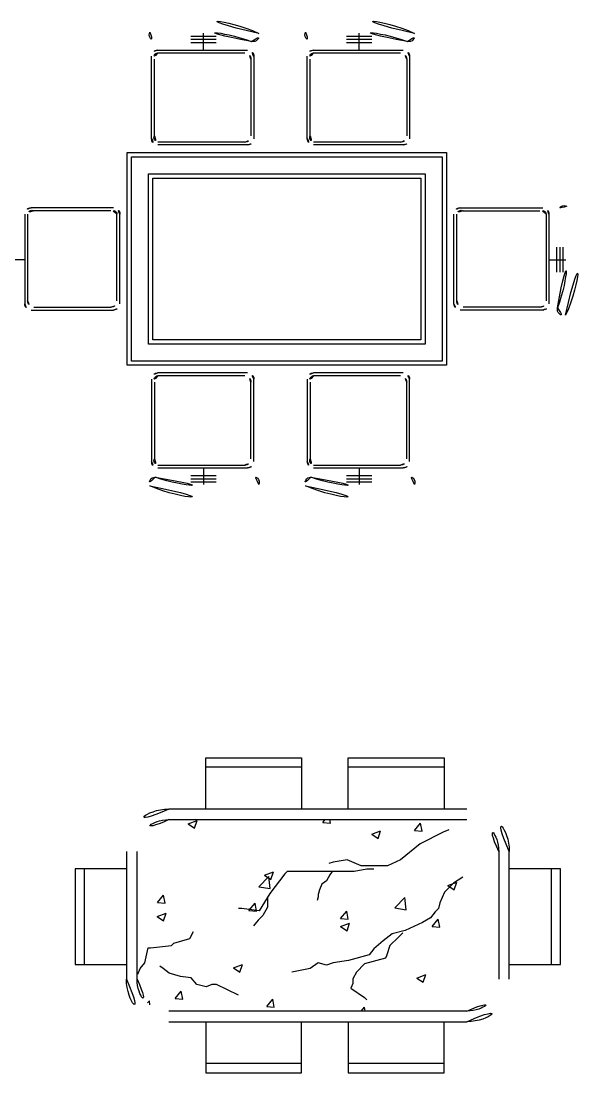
# Model space of a CAD drawing. Header units: millimetres. Extents: x -36495272392165 to 352544598049420, y -228287860276617 to 83349.
# Drawn here: x 961484830718.8 to 961484830821.9, y -675590104405.2 to -675590104210.4 of the extents above; entities that cross this region are included whole.
import ezdxf

# ---------------------------------------------------------------- set-up
doc = ezdxf.new("R2010")
doc.units = ezdxf.units.MM
doc.header["$MEASUREMENT"] = 0

# ---------------------------------------------------------------- blocks, each defined once
blk = doc.blocks.new('dining_sets')
at = {"color": 18, "true_color": 0x000000}
for p, q in [((7875.9, 5916.1), (7875.9, 5994.9)), ((8607.9, 5916.1), (8607.9, 5994.9)), ((7816, 5981.1), (7934.8, 5981.1)), ((7816.8, 5967.6), (7934.8, 5967.6)), ((7816.8, 5951.6), (7934.8, 5951.6)), ((8548, 5981.1), (8666.8, 5981.1)), ((8548.8, 5967.6), (8666.8, 5967.6)), ((8548.8, 5951.6), (8666.8, 5951.6)), ((7631.9, 5499.1), (7631.9, 5886.6)), ((7661.4, 5916.1), (8082.8, 5916.1)), ((7661.5, 5902.8), (8069.5, 5902.8)), ((8112.3, 5886.6), (8112.3, 5499.1)), ((8363.9, 5499.1), (8363.9, 5886.6)), ((8393.4, 5916.1), (8814.8, 5916.1)), ((8393.6, 5902.8), (8801.5, 5902.8)), ((8844.3, 5886.6), (8844.3, 5499.1)), ((7645.2, 5512.4), (7645.2, 5873.4)), ((8099, 5873.4), (8099, 5512.4)), ((8377.2, 5512.4), (8377.2, 5873.4)), ((8831, 5873.4), (8831, 5512.4)), ((8082.8, 5469.7), (7661.4, 5469.7)), ((8069.5, 5482.9), (7661.5, 5482.9)), ((8814.8, 5469.7), (8393.4, 5469.7)), ((8801.5, 5482.9), (8393.6, 5482.9)), ((7517.9, 4433.8), (7517.9, 5433.8)), ((7517.9, 5433.8), (9017.9, 5433.8)), ((7537.9, 4453.8), (7537.9, 5413.8)), ((7537.9, 5413.8), (8997.9, 5413.8)), ((8997.9, 5413.8), (8997.9, 4453.8)), ((9017.9, 5433.8), (9017.9, 4433.8)), ((7617.9, 4533.8), (7617.9, 5333.8)), ((7617.9, 5333.8), (8917.9, 5333.8)), ((7637.9, 4553.8), (7637.9, 5313.8)), ((7637.9, 5313.8), (8897.9, 5313.8)), ((8897.9, 5313.8), (8897.9, 4553.8)), ((8917.9, 5333.8), (8917.9, 4533.8)), ((7036, 5144.5), (7036, 4723.1)), ((7049.3, 5144.3), (7049.3, 4736.3)), ((7453, 5174), (7065.5, 5174)), ((7439.7, 5160.7), (7078.8, 5160.7)), ((7469.2, 4736.3), (7469.2, 5144.3)), ((7482.5, 4723.1), (7482.5, 5144.5)), ((9053.4, 4723.1), (9053.4, 5144.5)), ((9066.6, 4736.3), (9066.6, 5144.3)), ((9082.8, 5174), (9470.3, 5174)), ((9096.1, 5160.7), (9457.1, 5160.7)), ((9486.5, 5144.3), (9486.5, 4736.3)), ((9499.8, 5144.5), (9499.8, 4723.1)), ((9535.3, 4989.1), (9535.3, 4871.1)), ((9551.3, 4989.1), (9551.3, 4871.1)), ((9564.8, 4989.9), (9564.8, 4871.1)), ((7036, 4930), (6957.2, 4930)), ((9499.8, 4930), (9578.6, 4930)), ((7078.8, 4706.9), (7439.7, 4706.9)), ((9457.1, 4706.9), (9096.1, 4706.9)), ((7065.5, 4693.6), (7453, 4693.6)), ((9470.3, 4693.6), (9082.8, 4693.6)), ((8897.9, 4553.8), (7637.9, 4553.8)), ((8917.9, 4533.8), (7617.9, 4533.8)), ((8997.9, 4453.8), (7537.9, 4453.8)), ((9017.9, 4433.8), (7517.9, 4433.8)), ((7631.9, 4368.4), (7631.9, 3980.9)), ((7645.2, 4355.1), (7645.2, 3994.2)), ((8082.8, 4397.9), (7661.4, 4397.9)), ((8069.5, 4384.6), (7661.5, 4384.6)), ((8099, 3994.2), (8099, 4355.1)), ((8112.3, 3980.9), (8112.3, 4368.4)), ((8363.9, 4368.4), (8363.9, 3980.9)), ((8377.2, 4355.1), (8377.2, 3994.2)), ((8814.8, 4397.9), (8393.4, 4397.9)), ((8801.5, 4384.6), (8393.6, 4384.6)), ((8831, 3994.2), (8831, 4355.1)), ((8844.3, 3980.9), (8844.3, 4368.4)), ((7661.5, 3964.7), (8069.5, 3964.7)), ((8393.6, 3964.7), (8801.5, 3964.7)), ((7661.4, 3951.4), (8082.8, 3951.4)), ((7816.8, 3916), (7934.8, 3916)), ((7875.9, 3951.4), (7875.9, 3872.6)), ((8393.4, 3951.4), (8814.8, 3951.4)), ((8548.8, 3916), (8666.8, 3916)), ((8607.9, 3951.4), (8607.9, 3872.6)), ((7816, 3886.5), (7934.8, 3886.5)), ((7816.8, 3900), (7934.8, 3900)), ((8548, 3886.5), (8666.8, 3886.5)), ((8548.8, 3900), (8666.8, 3900)), ((7886.5, 2347.6), (7886.5, 2588.6)), ((7886.5, 2588.6), (8336.5, 2588.6)), ((8336.5, 2588.6), (8336.5, 2347.6)), ((8556.5, 2347.6), (8556.5, 2588.6)), ((8556.5, 2588.6), (9006.5, 2588.6)), ((9006.5, 2588.6), (9006.5, 2347.6)), ((8336.5, 2544.6), (7886.5, 2544.6)), ((9006.5, 2544.6), (8556.5, 2544.6)), ((9113.5, 2347.6), (7713.5, 2347.6)), ((7713.5, 2297.6), (9113.5, 2297.6)), ((7804.4, 2277.7), (7846.4, 2293.8)), ((7804.4, 2277.7), (7834.2, 2257.5)), ((7834.2, 2257.5), (7846.4, 2293.8)), ((8436.8, 2283.9), (8448.4, 2297.6)), ((8436.8, 2283.9), (8472.7, 2280.8)), ((8472.7, 2280.7), (8469.6, 2297.6)), ((8867.2, 2246.2), (8896.1, 2280.7)), ((8903, 2243.1), (8896.1, 2280.7)), ((8666.6, 2229.6), (8708.6, 2245.7)), ((8666.6, 2229.6), (8696.5, 2209.5)), ((8696.5, 2209.5), (8708.6, 2245.7)), ((8867.2, 2246.2), (8903, 2243.1)), ((9002.6, 2238.4), (8893.9, 2184.1)), ((9029.8, 2249.3), (9002.6, 2238.4)), ((8893.9, 2184.1), (8801.4, 2108.1)), ((7513.5, 2147.6), (7513.5, 1547.6)), ((7563.5, 1547.6), (7563.5, 2147.6)), ((9263.5, 2147.6), (9263.5, 1547.6)), ((9313.5, 1547.6), (9313.5, 2147.6)), ((8486.1, 2097.2), (8464.4, 2091.8)), ((8551.4, 2108.1), (8486.1, 2097.2)), ((8616.6, 2080.9), (8551.4, 2108.1)), ((8741.6, 2080.9), (8616.6, 2080.9)), ((8801.4, 2108.1), (8741.6, 2080.9)), ((7272.5, 2066.6), (7272.5, 1616.6)), ((7513.5, 2066.6), (7272.5, 2066.6)), ((7316.5, 1616.6), (7316.5, 2066.6)), ((8135.5, 1981.6), (8182.3, 2030.3)), ((8162.5, 2036.1), (8204.5, 2052.2)), ((8162.5, 2036.1), (8192.3, 2016)), ((8188.9, 1973.3), (8182.3, 2030.2)), ((8257.8, 2042.9), (8187.1, 1950.6)), ((8192.3, 2015.9), (8204.5, 2052.2)), ((8268.6, 2053.8), (8257.8, 2042.9)), ((8584, 2053.8), (8268.6, 2053.8)), ((8469.9, 2037.7), (8453.6, 2010.5)), ((8480.8, 2054), (8469.9, 2037.7)), ((8643.8, 2064.6), (8584, 2053.8)), ((8676.4, 2064.6), (8643.8, 2064.6)), ((9554.5, 2066.6), (9313.5, 2066.6)), ((9510.5, 2066.6), (9510.5, 1616.6)), ((9554.5, 1616.6), (9554.5, 2066.6)), ((8135.5, 1981.6), (8188.9, 1973.3)), ((8431.8, 1994.2), (8420.9, 1967.1)), ((8453.6, 2010.5), (8431.8, 1994.2)), ((9051.5, 1999.5), (9008, 1956)), ((9024.8, 1988), (9066.8, 2004.2)), ((9024.8, 1988), (9054.6, 1967.9)), ((9095, 2026.6), (9051.5, 1999.5)), ((9054.6, 1967.9), (9066.8, 2004.1)), ((7659.3, 1907.9), (7688.3, 1942.3)), ((7695.2, 1904.7), (7688.3, 1942.3)), ((8187.1, 1950.6), (8138.2, 1869.1)), ((8176.2, 1934.3), (8176.2, 1885.4)), ((8415.5, 1934.5), (8410.1, 1918.2)), ((8420.9, 1967.1), (8415.5, 1945.4)), ((8415.5, 1945.4), (8415.5, 1934.5)), ((8775.9, 1882.3), (8822.6, 1931)), ((8829.2, 1874), (8822.6, 1930.9)), ((9008, 1956), (8986.3, 1907.1)), ((7659.3, 1907.9), (7695.2, 1904.7)), ((8056.6, 1880), (8040.3, 1880)), ((8138.2, 1869.1), (8056.6, 1880)), ((8089.7, 1870.2), (8118.6, 1904.7)), ((8125.6, 1867.1), (8118.6, 1904.7)), ((8176.2, 1885.4), (8154.5, 1847.4)), ((8775.9, 1882.3), (8829.2, 1874)), ((8980.9, 1880), (8964.6, 1863.7)), ((8986.3, 1907.1), (8980.9, 1880)), ((7658.4, 1842.6), (7700.4, 1858.7)), ((7658.4, 1842.6), (7688.2, 1822.4)), ((7688.2, 1822.4), (7700.4, 1858.7)), ((8089.7, 1870.2), (8125.6, 1867.1)), ((8154.5, 1847.4), (8132.7, 1825.7)), ((8520.1, 1832.6), (8549, 1867)), ((8520.1, 1832.6), (8555.9, 1829.4)), ((8555.9, 1829.4), (8549, 1867)), ((8942.8, 1836.5), (8904.7, 1814.8)), ((8964.6, 1863.7), (8942.8, 1836.5)), ((8132.7, 1825.7), (8111, 1798.5)), ((8520.6, 1794.5), (8562.7, 1810.7)), ((8520.6, 1794.5), (8550.5, 1774.4)), ((8550.5, 1774.4), (8562.7, 1810.6)), ((8904.7, 1814.8), (8823.2, 1776.8)), ((8950.4, 1794.9), (8979.3, 1829.4)), ((8950.4, 1794.9), (8986.3, 1791.8)), ((8986.3, 1791.8), (8979.3, 1829.4)), ((7735.8, 1717.1), (7811.9, 1738.8)), ((7811.9, 1738.8), (7828.3, 1771.4)), ((8763.4, 1760.5), (8719.9, 1727.9)), ((8790.6, 1744.2), (8752.5, 1706.2)), ((8823.2, 1776.8), (8763.4, 1760.5)), ((8812.3, 1765.9), (8790.6, 1744.2)), ((7599.9, 1624.8), (7616.2, 1695.4)), ((7616.2, 1695.4), (7627.1, 1695.4)), ((7627.1, 1695.4), (7725, 1706.2)), ((7725, 1706.2), (7735.8, 1717.1)), ((8676.4, 1689.9), (8654.7, 1662.8)), ((8719.9, 1727.9), (8676.4, 1689.9)), ((8752.5, 1706.2), (8736.2, 1657.3)), ((8556.8, 1635.6), (8486.1, 1624.8)), ((8654.7, 1662.8), (8556.8, 1635.6)), ((8730.8, 1646.5), (8632.9, 1619.3)), ((8736.2, 1657.3), (8730.8, 1646.5)), ((7272.5, 1616.6), (7513.5, 1616.6)), ((7567.3, 1570.5), (7578.2, 1597.6)), ((7578.2, 1597.6), (7599.9, 1624.8)), ((7687, 1597.8), (7670.7, 1608.7)), ((7714.2, 1576.1), (7687, 1597.8)), ((8016.5, 1601), (8058.5, 1617.1)), ((8016.5, 1601), (8046.4, 1580.9)), ((8046.4, 1580.9), (8058.5, 1617.1)), ((8377.4, 1597.6), (8290.4, 1581.3)), ((8415.4, 1624.8), (8377.4, 1597.6)), ((8453.5, 1613.9), (8415.4, 1624.8)), ((8486.1, 1624.8), (8453.5, 1613.9)), ((8632.9, 1619.3), (8594.8, 1581.3)), ((9313.5, 1616.6), (9554.5, 1616.6)), ((7768.5, 1559.8), (7714.2, 1576.1)), ((7817.5, 1554.4), (7768.5, 1559.8)), ((7844.6, 1521.8), (7817.5, 1554.4)), ((8594.8, 1581.3), (8578.5, 1548.7)), ((8578.5, 1548.7), (8578.5, 1527)), ((8878.8, 1553), (8920.8, 1569.1)), ((8878.8, 1553), (8908.6, 1532.8)), ((8908.6, 1532.8), (8920.8, 1569.1)), ((7742.6, 1456.6), (7771.5, 1491)), ((7778.5, 1453.4), (7771.5, 1491)), ((7888.1, 1510.9), (7844.6, 1521.8)), ((7915.3, 1521.8), (7888.1, 1510.9)), ((7937.1, 1521.8), (7915.3, 1521.8)), ((8040.4, 1472.9), (7937.1, 1521.8)), ((8578.5, 1527), (8567.7, 1505.3)), ((8567.7, 1505.3), (8632.9, 1461.8)), ((7612.7, 1436.6), (7621.5, 1445.8)), ((7623.6, 1427.6), (7621.5, 1445.8)), ((7742.6, 1456.6), (7778.5, 1453.4)), ((8173, 1418.9), (8201.9, 1453.4)), ((8208.8, 1415.7), (8201.9, 1453.4)), ((8632.9, 1461.8), (8643.8, 1451)), ((9113.5, 1397.6), (7713.5, 1397.6)), ((8173, 1418.9), (8208.8, 1415.8)), ((8617.1, 1397.6), (8632.2, 1415.7)), ((8635.6, 1397.6), (8632.2, 1415.7)), ((7713.5, 1347.6), (9113.5, 1347.6)), ((7886.5, 1347.6), (7886.5, 1106.6)), ((8336.5, 1106.6), (8336.5, 1347.6)), ((8556.5, 1347.6), (8556.5, 1106.6)), ((9006.5, 1106.6), (9006.5, 1347.6)), ((8336.5, 1150.6), (7886.5, 1150.6)), ((9006.5, 1150.6), (8556.5, 1150.6)), ((7886.5, 1106.6), (8336.5, 1106.6)), ((8556.5, 1106.6), (9006.5, 1106.6))]:
    blk.add_line(p, q, dxfattribs=at)
for centre, radius, start, end in [((7872.6, 5427.7), 624.7, 65.0156, 113.4469), ((8604.6, 5427.7), 624.7, 65.0156, 113.4469), ((7649.1, 5987.7), 28.2, 152.4673, 268.0646), ((7870.3, 5332.2), 665.5, 69.6237, 109.5086), ((8108.4, 5984.9), 29.5, 257.6258, 17.8047), ((8381.1, 5987.7), 28.2, 152.4673, 268.0646), ((8602.4, 5332.2), 665.5, 69.6237, 109.5086), ((8840.4, 5984.9), 29.5, 257.6258, 17.8047), ((7661.4, 5886.6), 29.5, 90, 180), ((7664, 5882.2), 20.8, 96.7142, 205.1766), ((8069.5, 5873.4), 29.5, 0, 90), ((8082.8, 5886.6), 29.5, 0, 90), ((8393.4, 5886.6), 29.5, 90, 180), ((8396, 5882.2), 20.8, 96.7142, 205.1766), ((8801.5, 5873.4), 29.5, 0, 90), ((8814.8, 5886.6), 29.5, 0, 90), ((7661.4, 5499.1), 29.5, 180, 270), ((7664, 5503.6), 20.8, 154.8234, 263.2858), ((8069.5, 5512.4), 29.5, 270, 0), ((8082.8, 5499.1), 29.5, 270, 0), ((8393.4, 5499.1), 29.5, 180, 270), ((8396, 5503.6), 20.8, 154.8234, 263.2858), ((8801.5, 5512.4), 29.5, 270, 0), ((8814.8, 5499.1), 29.5, 270, 0), ((7065.5, 5144.5), 29.5, 90, 180), ((7069.9, 5141.9), 20.8, 64.8234, 173.2858), ((7448.5, 5141.9), 20.8, 6.7142, 115.1766), ((7453, 5144.5), 29.5, 0, 90), ((9082.8, 5144.5), 29.5, 90, 180), ((9087.3, 5141.9), 20.8, 64.8234, 173.2858), ((9465.9, 5141.9), 20.8, 6.7142, 115.1766), ((9470.3, 5144.5), 29.5, 0, 90), ((8915.9, 4935.5), 665.5, 339.6237, 19.5086), ((9571.4, 5156.8), 28.2, 62.4673, 178.0646), ((9011.4, 4933.3), 624.7, 335.0156, 23.4469), ((7065.5, 4723.1), 29.5, 180, 270), ((7078.8, 4736.3), 29.5, 180, 270), ((7439.7, 4736.3), 29.5, 270, 0), ((7453, 4723.1), 29.5, 270, 0), ((9082.8, 4723.1), 29.5, 180, 270), ((9096.1, 4736.3), 29.5, 180, 270), ((9457.1, 4736.3), 29.5, 270, 0), ((9470.3, 4723.1), 29.5, 270, 0), ((9568.6, 4697.5), 29.5, 167.6258, 287.8047), ((7661.4, 4368.4), 29.5, 90, 180), ((7664, 4364), 20.8, 96.7142, 205.1766), ((8069.5, 4355.1), 29.5, 0, 90), ((8082.8, 4368.4), 29.5, 0, 90), ((8393.4, 4368.4), 29.5, 90, 180), ((8396, 4364), 20.8, 96.7142, 205.1766), ((8801.5, 4355.1), 29.5, 0, 90), ((8814.8, 4368.4), 29.5, 0, 90), ((7661.4, 3980.9), 29.5, 180, 270), ((7664, 3985.3), 20.8, 154.8234, 263.2858), ((8069.5, 3994.2), 29.5, 270, 0), ((8082.8, 3980.9), 29.5, 270, 0), ((8393.4, 3980.9), 29.5, 180, 270), ((8396, 3985.3), 20.8, 154.8234, 263.2858), ((8801.5, 3994.2), 29.5, 270, 0), ((8814.8, 3980.9), 29.5, 270, 0), ((7649.1, 3879.8), 28.2, 91.9354, 207.5327), ((7870.3, 4535.3), 665.5, 250.4914, 290.3763), ((8108.4, 3882.7), 29.5, 342.1953, 102.3742), ((8381.1, 3879.8), 28.2, 91.9354, 207.5327), ((8602.4, 4535.3), 665.5, 250.4914, 290.3763), ((8840.4, 3882.7), 29.5, 342.1953, 102.3742), ((7872.6, 4439.9), 624.7, 246.5531, 294.9844), ((8604.6, 4439.9), 624.7, 246.5531, 294.9844), ((7713.5, 2147.6), 200, 90, 180), ((9113.5, 2147.6), 200, 0, 90), ((7713.5, 2147.6), 150, 90, 180), ((9113.5, 2147.6), 150, 0, 90), ((7713.5, 1547.6), 200, 180, 270), ((7713.5, 1547.6), 150, 180, 270), ((9113.5, 1547.6), 150, 270, 0), ((9113.5, 1547.6), 200, 270, 0)]:
    blk.add_arc(centre, radius, start, end, dxfattribs=at)

msp = doc.modelspace()

# ---------------------------------------------------------------- block references
at = {"xscale": 0.03937007874015748, "yscale": 0.03937007874015748, "zscale": 0.03937007874015748}
msp.add_blockref('dining_sets', (961484830442.53, -675590104448.72), dxfattribs=at)

doc.saveas('drawing.dxf')
